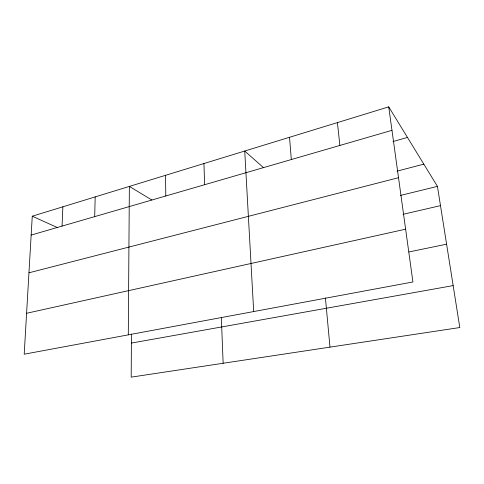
<?xml version="1.0" encoding="UTF-8"?>
<svg xmlns="http://www.w3.org/2000/svg" width="484" height="484" viewBox="0 0 484 484"><rect width="100%" height="100%" fill="white"/><g stroke="black" fill="none" stroke-linecap="round" stroke-linejoin="round"><path stroke-width="0.73" d="M131.43 334.033L131.188 377.139L459.8 327.541L437.439 186.37L388.731 106.861L32.265 216.197L24.2 354.197L412.919 281.972L388.731 106.861M128.29 334.855L129.361 186.413L151.855 199.995M94.689 216.626L95.191 196.891M62.055 226.101L62.878 206.807M31.164 235.067L391.973 130.329M392.966 141.546L407.467 137.444M397.128 171.136L423.821 164.143M28.955 272.801L398.514 177.701M400.456 195.439L437.439 186.37M403.057 214.321L440.488 205.633M26.59 313.275L405.628 229.186M408.913 251.958L446.599 244.184M131.382 343.083L453.157 285.602M32.265 216.197L57.675 227.698M263.599 167.73L244.729 151.032L253.695 311.557M337.415 122.603L339.889 145.448M325.417 297.872L329.985 347.137M289.523 137.287L291.326 159.545M221.321 317.171L223.142 363.26M203.933 163.544L204.635 184.707M165.546 175.317L165.8 195.984"/></g></svg>
